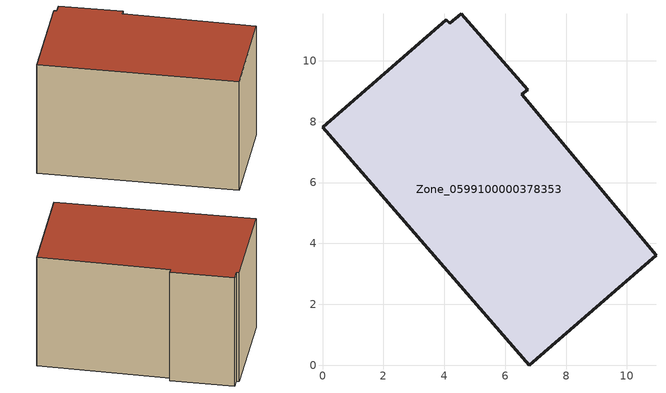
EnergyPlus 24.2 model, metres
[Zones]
Zone_0599100000378353
 floor ground (C_G): 4.18,11.23 4.55,11.54 6.74,9.04 6.55,8.89 10.95,3.62 6.79,0 0,7.81 4.07,11.35 z0
 wall outside (C_F): 4.07,11.35 0,7.81 6.79,0 10.95,3.62 6.55,8.89 6.74,9.04 4.55,11.54 4.18,11.23 4.07,11.35 z0:6.39
 roof outside (C_R): 4.55,11.54 4.18,11.23 4.07,11.35 0,7.81 6.79,0 10.95,3.62 6.55,8.89 6.74,9.04 z6.39
[BUILDING]
Pand.0599100000378353: North Axis=0; Terrain=City; Loads Convergence Tolerance Value=0.04; Temperature Convergence Tolerance Value=0.4; Solar Distribution=FullExterior; Maximum Number of Warmup Days=25; Minimum Number of Warmup Days=1
[Site:Location]
Rotterdam.The.Hague.AP_ZH_NLD Design_Conditions: Latitude=51.96; Longitude=4.45; Time Zone=1; Elevation=-4.5
[SITE:GROUNDTEMPERATURE:BUILDINGSURFACE]
18, 18, 18, 18, 18, 18, 18, 18, 18, 18, 18, 18
[MATERIAL] Thermal Absorptance=0.9; Solar Absorptance=0.7; Visible Absorptance=0.7
Name | Roughness | Thickness | Conductivity | Density | Specific Heat
G.TI.1946 | MediumSmooth | 0.15 | 1 | 540 | 1210
F.TI.1946 | Rough | 0.3 | 0.857143 | 1920 | 840
R.TI.1946 | MediumRough | 0.2 | 0.1 | 1500 | 1000
[CONSTRUCTION]
C_G: G.TI.1946
C_F: F.TI.1946
C_R: R.TI.1946
[ZONE]
Zone_0599100000378353: Type=1; Multiplier=1; Ceiling Height=Autocalculate; Volume=Autocalculate; Floor Area=autocalculate; Part of Total Floor Area=Yes
[ZONEINFILTRATION:DESIGNFLOWRATE]
Infil_Zone_0599100000378353: Zone or ZoneList or Space or SpaceList=Zone_0599100000378353; Schedule=AlwaysOn; Design Flow Rate Calculation Method=Flow/Area; Flow Rate per Floor Area=0.003; Constant Term Coefficient=1; Temperature Term Coefficient=0; Velocity Term Coefficient=0; Velocity Squared Term Coefficient=0
[HVACTEMPLATE:ZONE:IDEALLOADSAIRSYSTEM]
Zone_0599100000378353: Maximum Heating Supply Air Temperature=50; Minimum Cooling Supply Air Temperature=13; Maximum Heating Supply Air Humidity Ratio=0.0156; Minimum Cooling Supply Air Humidity Ratio=0.0077; Heating Limit=NoLimit; Cooling Limit=NoLimit; Dehumidification Control Type=ConstantSensibleHeatRatio; Cooling Sensible Heat Ratio=0.7; Dehumidification Setpoint=60; Humidification Control Type=None; Humidification Setpoint=30; Outdoor Air Method=None; Outdoor Air Flow Rate per Person=0.00944; Outdoor Air Flow Rate per Zone Floor Area=0; Outdoor Air Flow Rate per Zone=0; Demand Controlled Ventilation Type=None; Outdoor Air Economizer Type=NoEconomizer; Heat Recovery Type=None; Sensible Heat Recovery Effectiveness=0.7; Latent Heat Recovery Effectiveness=0.65
[ZONECONTROL:THERMOSTAT]
ThermostatControl_Zone_0599100000378353: Zone or ZoneList=Zone_0599100000378353; Control Type Schedule=DualSetpointControlType; Control 1=Thermostat_Zone_0599100000378353; Temperature Difference Between Cutout And Setpoint=0
[THERMOSTATSETPOINT:DUALSETPOINT]
Thermostat_Zone_0599100000378353: Heating Setpoint Temperature Schedule=HeatingSetpoint_Zone_0599100000378353; Cooling Setpoint Temperature Schedule=CoolingSetpoint_Zone_0599100000378353
[SCHEDULE:COMPACT]
HeatingSetpoint_Zone_0599100000378353: Through: 12/31, For: AllDays, Until: 24:00, 21
CoolingSetpoint_Zone_0599100000378353: Through: 12/31, For: AllDays, Until: 24:00, 24
DualSetpointControlType: Through: 12/31, For: AllDays, Until: 24:00, 4
AlwaysOn: Through: 12/31, For: AllDays, Until: 24:00, 1
